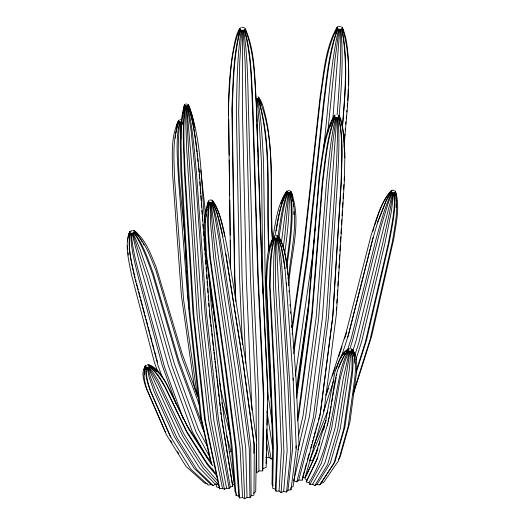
<?xml version="1.0" encoding="UTF-8"?>
<svg xmlns="http://www.w3.org/2000/svg" width="525" height="525" viewBox="0 0 525 525"><rect width="100%" height="100%" fill="white"/><g stroke="black" fill="none" stroke-linecap="round" stroke-linejoin="round"><path stroke-width="0.79" d="M253.838 453.344L253.897 442.772L243.18 363.517L225.684 253.47M256.449 444.17L256.745 472.841L258.897 471.017L262.717 470.853L263.438 396.624L257.775 276.163L252.63 110.106C251.344 83.344 251.383 55.965 244.387 29.925M262.717 470.853L263.793 393.868L258.116 273.479L252.932 107.717C251.567 81.605 251.829 54.751 244.447 29.466M266.162 463.424L266.365 453.607M266.438 450.338L266.877 429.063M266.963 424.974L267.389 404.519M267.494 399.61L267.75 387.338L261.975 267.113L256.364 102.053C254.435 77.51 255.34 51.24 245.109 28.37M267.75 392.313L266.162 467.408L262.999 468.648M348.246 89.289L347.78 100.557M348.337 85.286C348.311 66.091 349.63 45.675 342.477 27.543M144.04 369.725L144.907 366.096L145.714 365.558M277.226 237.674C281.446 253.26 282.017 269.581 283.139 285.613L289.59 381.143L292.543 448.967L287.969 490.206L286.565 492.03L283.664 491.407L281.078 492.535L279.064 491.026L276.006 491.157L275.408 489.169L276.846 447.667L274.286 379.877L269.515 284.484C270.047 268.793 269.699 252.551 274.595 237.457M396.119 207.559L396.263 203.575M210.007 202.42L210.643 224.083L213.695 258.156L229.707 368.78L240.076 448.179L242.557 497.51L244.663 498.75L247.045 497.411L249.92 497.713L251.094 495.83L250.753 446.073L240.109 366.732L222.954 256.331C220.041 238.127 217.77 219.581 211.798 202.066M276.006 491.157L277.587 450.155L275.008 382.298L270.158 286.643C270.565 270.368 270.388 253.693 274.719 237.877M185.83 105.807L185.686 118.952L186.729 149.572L197.098 314.698L208.793 420.577L222.502 488.388L224.405 489.248L226.551 488.237L229.143 488.408L230.206 487.029L232.792 486.465L221.648 418.169L209.632 312.355L199.218 171.183C196.599 149.159 195.241 126.505 187.983 105.4M180.639 121.866L180.849 139.092M275.783 238.166L275.369 258.083L275.671 288.14L281.197 383.978L283.933 451.881L281.078 492.535M206.482 216.241L206.568 214.646M182.293 124.471L182.424 122.095M279.064 491.026L281.413 449.991L278.742 382.141L273.479 286.506L273.801 256.915L275.363 237.851M336.755 117.423L322.343 318.275L309.461 416.325L293.711 480.723L296.802 481.819L298.745 480.126L315.748 415.577L328.479 317.546L337.299 184.091C338.317 161.877 340.102 139.479 337.811 117.298M336.551 307.269L336.249 310.524M336.801 303.181L337.043 299.092M337.286 295.004L337.582 290.095M337.831 286.007L338.12 281.098M338.369 277.01L338.664 272.101M338.907 268.012L339.15 263.924M339.399 259.829L339.695 254.927M339.938 250.832L340.233 245.93M340.476 241.835L340.771 236.933M340.968 233.658L341.263 228.749M341.506 224.661L341.801 219.752M342.051 215.663L342.339 210.755M342.536 207.487L342.832 202.578M343.081 198.489L343.37 193.581M343.619 189.492L343.914 184.583M344.157 180.495L344.4 176.4M393.829 192.655L391.184 212.454L384.963 243.193L361.725 341.276L355.786 359.901M130.942 233.041C130.613 248.049 134.866 262.762 138.364 277.233L162.258 365.446L176.439 404.709M339.787 29.131L332.883 118.479M288.94 192.596L284.596 237.759L283.231 247.485M283.664 491.407L287.162 450.47L284.34 382.607L278.467 286.912L276.321 237.93M344.151 142.15L344.295 140.523M344.649 136.441L344.866 133.993M345.22 129.918L345.365 128.284M345.719 124.208L345.929 121.761M346.218 118.499L346.428 116.051M346.782 111.976L346.927 110.342M347.281 106.267L347.498 103.819M344.105 147.085C346.644 108.084 354.047 66.577 342.477 28.357M342.366 126.984C345.03 94.533 347.957 61.215 341.755 29.026M342.458 127.076C345.076 94.467 348.541 60.867 341.814 28.58M339.15 116.32C341.421 87.334 343.527 58.039 340.961 29.013M337.116 114.831C339.353 86.422 341.329 57.875 340.508 29.361M175.396 138.088L175.632 135.726M175.875 133.363L177.745 123.933L178.992 121.19M327.803 132.307L335.068 59.043L339.065 29.288M314.173 239.662L312.329 257.611L295.326 376.044M314.423 237.215L314.757 233.947M315.098 230.685L315.262 229.058M323.393 149.92C328.387 109.607 329.726 68.631 338.618 28.888M286.565 492.03L290.784 451.251L287.877 383.362L280.724 270.913L278.631 248.456L276.931 238.061M349.972 351.258L337.667 429.798L327.62 464.5L314.803 485.533L312.651 484.221L309.835 484.45L308.903 482.652L306.206 481.924L317.559 457.721M241.69 30.345L239.741 61.976L238.678 112.265L242.097 278.585L245.798 363.28M298.745 480.126L302.17 480.139L302.433 477.999L305.281 476.923L323.918 411.574L336.44 313.648L344.387 180.62L344.866 154.088L343.954 137.504L342.602 126.532L340.574 118.427L339.183 115.808M288.763 285.403C290.397 254.927 302.59 221.576 291.021 191.75M295.818 448.304L296.12 445.889M288.442 278.657C291.014 250.366 299.506 220.244 290.745 192.222M287.969 490.206L290.975 489.779L296.303 448.429L293.081 378.144M182.7 117.351L182.995 115.093M183.192 113.584L183.488 111.333M183.684 109.823L184.754 105.23M286.945 266.838C289.99 242.301 294.807 216.93 290.181 192.275M286.433 264.16C289.623 240.542 293.311 216.333 289.984 192.531M296.356 395.594L308.293 307.519L319.338 175.166C322.645 155.17 323.676 133.317 334.34 115.572M296.671 398.009L308.28 312.257L319.325 179.379C322.567 158.183 324.22 135.667 334.333 116.386M284.603 253.962C287.556 233.612 289.597 213.025 289.393 192.439M279.188 236.742C281.38 221.865 283.067 206.706 287.897 192.399M281.42 242.327L285.685 209.396L288.488 192.386M308.923 302.124L296.382 388.848M309.271 299.69L309.501 298.069M291.926 327.449L303.489 248.115L320.224 95.786C323.978 72.798 325.178 47.808 337.096 27.254M292.162 330.638L303.496 252.84L320.224 99.999C323.905 75.81 325.73 50.138 337.096 28.068M293.738 348.567L307.342 254.527L323.649 101.496C326.931 76.972 328.742 51.608 337.759 28.357M293.738 353.692L307.689 257.165L323.958 103.845C327.18 78.684 329.241 52.854 337.818 28.809M185.273 105.879C182.661 128.362 184.373 151.115 185.174 173.663L193.856 315.138L205.465 421.03L219.844 488.749L222.502 488.388M277.909 236.913L278.152 235.298C280.462 220.789 282.063 205.807 287.693 192.124M274.969 236.25L275.218 234.636C277.85 220.211 279.635 204.868 287.129 191.993M206.752 211.457L207.093 209.258M207.323 207.795L208.812 201.593M272.731 238.442C275.717 222.534 277.049 204.921 286.847 191.487M146.514 367.303C145.458 375.742 148.372 384.129 151.062 392.004L170.874 437.207M393.35 192.859L389.406 213.216L382.489 244.256L358.936 342.471L354.966 354.887M209.39 202.506C206.929 221.117 209.088 240.01 210.492 258.628L226.111 369.311L236.388 448.724L239.603 497.949L242.557 497.51M127.503 240.955L128.546 234.813L129.603 232.549M276.176 230.875C278.598 217.619 280.278 203.497 287.241 191.723M336.105 117.587L332.561 144.08L328.479 185.594L318.57 319.233L305.583 417.309L298.003 449.807M327.193 425.394C334.399 400.975 331.058 370.729 348.285 350.123M328.158 421.582L328.886 417.565M329.182 415.958L329.917 411.941M330.212 410.333L330.94 406.317M331.236 404.709L331.531 403.102M331.82 401.494L332.555 397.477M332.85 395.87L333.585 391.853M333.874 390.252L336.223 377.396M336.518 375.788L336.807 374.181M185.122 105.604C181.952 127.641 183.743 150.078 184.419 172.233L193.003 313.537L204.593 419.383L219.142 487.436L219.844 488.749M241.238 29.958C237.044 56.49 237.116 83.501 236.342 110.283L239.479 276.36L242.228 340.279M270.854 246.619L271.13 245.136M207.454 204.737L208.806 200.563M179.852 121.984C174.339 167.961 184.761 214.318 186.126 260.256M297.419 417.414L298.581 411.843L311.738 313.904L322.402 180.849C325.283 159.324 326.924 137.051 334.93 116.668M297.544 420.945L298.889 414.547L312.04 316.542L322.672 183.199C325.5 161.031 327.39 138.292 334.983 117.121M209.226 202.125C206.141 220.106 208.418 238.567 209.646 256.633L225.159 367.067L235.41 446.421L238.823 496.105L239.603 497.949M298.522 435.717L303.174 414.96L316.221 316.942L326.392 183.553C328.775 161.365 330.553 138.954 335.705 117.193M130.233 233.113C127.49 247.957 131.598 263.143 134.708 277.613L158.15 365.873L162.304 377.429M237.897 34.584L238.501 32.215M347.812 337.043L372.586 239.42L378.125 220.841L386.393 199.979L389.865 193.673L391.552 191.54M373.19 237.444L348.495 334.819L341.217 357.269M296.802 481.819L313.327 417.69L326.11 319.607L336.63 162.612L337.66 131.644L337.404 117.653M176.472 126.171L177.516 122.377L178.854 120.258M302.649 477.212L304.375 470.938M304.808 469.37L306.534 463.096M307.401 459.959L309.127 453.692M310.642 448.199L311.719 444.281M312.152 442.713L312.802 440.357M313.235 438.788L313.878 436.439M314.311 434.871L315.394 430.946M315.827 429.378L316.47 427.028M316.903 425.46L317.553 423.111M318.419 419.974L319.062 417.618M319.495 416.049L320.362 412.913L332.968 314.954L341.303 181.781C341.762 160.217 343.691 138.016 338.586 116.852M179.589 121.643C175.396 140.562 177.562 160.282 178.5 179.452L187.924 299.847L188.738 305.517M146.311 366.955C144.585 374.804 147.591 382.843 149.999 390.233L169.68 435.212L190.68 469.028L208.248 485.107L211.03 484.562L213.209 485.579L215.322 484.234L217.422 484.332M302.17 480.139L320.033 415.59L332.653 317.559L341.02 184.104C341.598 161.897 343.324 139.164 338.527 117.298M130.187 232.7C127.181 247.741 131.834 263.196 135.096 277.837M349.519 350.982L343.199 378.643L335.042 428.197L324.923 462.866L312.651 484.221M392.871 192.537L384.215 225.442L356.14 340.6L352.905 350.68M184.61 105.525C179.557 127.162 181.42 149.796 181.748 171.826L190.004 313.077L201.515 418.911L211.746 464.874M184.4 106.168L184.813 104.777M327.863 423.189L316.877 459.985L306.206 481.924M317.172 451.087L317.874 448.744M318.813 445.613L319.988 441.709M323.505 429.982L324.673 426.077M271.373 244.368L273.039 238.973L274.234 236.867M372.796 231.394L373.984 227.574M374.463 226.045C378.637 213.76 382.108 199.973 391.433 190.523M240.443 29.925C233.441 55.965 233.481 83.344 232.201 110.106L234.826 276.163L235.896 301.567M353.614 391.689L370.027 339.741L392.359 241.822C394.872 225.514 398.98 208.373 395.141 191.979M353.148 394.715L371.733 335.862L393.875 238.376C395.988 223.171 400.319 206.784 395.555 191.723M356.232 370.873L365.348 342.156L388.192 243.974C391.335 227.128 395.24 210.039 394.452 192.806M356.219 372.658L366.548 340.088L389.261 242.137C392.175 225.802 396.152 209.134 394.662 192.452M273.269 237.904C267.842 252.44 267.015 268.15 266.562 283.507L270.972 378.781L273.44 446.545L272.685 488.263L275.408 489.169M336.505 368.373C338.809 361.443 341.119 352.642 348.18 349.138M347.543 349.86L351.297 338.238L375.683 240.489C380.317 224.149 384.398 207.388 392.037 192.13M349.768 349.132L352.518 340.6L381.334 225.442L388.316 202.742L392.247 192.537M325.697 395.404L346.08 332.752L371.044 235.607C376.13 220.336 380.166 203.457 391.138 191.185M326.681 393.763L328.44 388.356M332.463 375.998L335.226 367.5M338.743 356.685L342.005 346.644M344.518 338.92L346.776 331.971M333.749 380.422L323.571 411.37M183.875 107.08L184.748 104.488M240.384 29.466C233.002 54.751 233.264 81.605 231.893 107.717L234.485 273.479L235.548 298.863M334.852 33.009L337.444 27.681M280.895 203.549L283.1 197.407L285.712 192.478L287.116 191.015M271.937 240.752L273.217 237.195L274.339 235.797M208.655 202C203.549 219.437 205.813 238.12 206.679 255.997L221.826 366.358L231.998 445.686L236.086 495.521L238.823 496.105M330.284 126.289L331.656 122.509M332.2 120.999L333.021 118.735M377.58 222.607L386.065 201.042L391.44 191.927M184.419 105.013C178.513 125.737 180.652 147.886 180.757 169.181L188.895 310.104L200.373 415.866L211.116 463.831M323.695 410.589L325.152 406.809M236.086 495.521L236.591 494.222M313.097 447.425L327.725 411.068M208.005 203.09L208.878 200.963M326.196 420.236L309.533 460.727L312.506 460.727L317.947 447.976M338.796 367.408L344.151 355.779L348.173 350.497M129.065 234.098L130.2 231.453M178.835 121.564C172.056 139.781 174.097 160 174.602 179.051L183.54 299.401L196.567 390.941L198.647 397.13M306.259 475.427L316.936 451.867M238.816 31.526L240.069 28.783M239.715 29.203C229.937 53.497 230.258 80.601 228.46 106.372L230.58 268.682M239.452 29.649L240.443 27.648M129.636 232.273L130.252 231.02M208.438 201.285C202.335 217.402 205.019 235.476 205.57 252.308L220.579 362.211L230.718 441.44L235.062 492.122L236.25 493.087M348.935 351.028L344.492 362.506L340.148 378.892L331.61 428.479L321.405 463.155L309.835 484.45M308.903 482.652C330.612 448.265 332.384 406.665 341.414 368.117C343.455 362.158 345.22 355.943 348.738 350.654M178.067 122.391L178.999 120.619M145.747 366.877C142.242 374.069 144.913 382.594 147.079 389.799L166.399 434.726L186.086 466.489L204.573 483.079L207.27 483.473M314.803 485.533L316.982 484.404L319.791 484.877L335.048 461.527L344.912 426.891L351.986 377.482C352.885 368.675 354.099 359.323 351.218 350.759M272.698 239.649L274.024 237.274M239.715 28.37C235.029 36.291 234.301 45.826 232.431 54.666C229.602 74.681 228.093 94.913 228.631 115.126M333.428 118.046L334.648 115.992M336.952 28.389L337.759 27.038M129.609 231.781C124.346 245.332 129.006 260.892 131.44 274.673L154.475 362.572L157.507 371.031M343.698 354.362L344.485 353.076M178.474 120.934C170.185 137.701 172.548 157.651 172.705 175.783L181.414 295.726L194.388 387.174L197.531 396.454M145.852 366.496L144.46 370.794L144.5 374.745M389.091 193.902L391.552 190.929M333.854 117.075L334.937 115.349M316.982 484.404L330.343 463.096L340.325 428.42L349.256 369.817L350.424 357.223L350.431 351.022M337.03 27.792L337.818 26.591M319.791 484.877L333.854 463.68L343.744 428.991L351.98 370.276L352.058 357.499L351.022 351.12M338.336 459.565L340.134 456.908L349.867 422.395L356.396 373.478C356.803 365.722 357.794 356.134 352.072 349.985M333.585 116.904L334.989 114.896M273.886 236.512C266.162 249.204 266.903 265.223 265.84 279.569L270.158 374.351L272.606 442.004L272.022 484.634L273.125 485.763M285.902 192.951L287.234 191.297M345.968 351.428L348.292 349.525M145.103 366.706L145.832 365.918M391.118 191.395L392.031 190.463M347.189 349.801L348.948 348.672M145.451 366.233C140.812 371.884 143.817 380.244 145.55 386.498L165.539 432.39M145.832 365.82L146.272 365.387M391.007 191.277L392.241 190.102M338.612 26.598L340.508 26.329M253.608 493.192L255.708 491.649L256.515 440.849L245.726 361.64L227.955 251.803C224.464 234.688 222.39 216.162 212.763 201.187M347.898 349.808C340.417 354.913 337.404 364.317 334.793 372.56L325.598 421.365L315.236 455.858L304.9 478.616L306.757 480.113M232.792 486.465L232.483 485.08L234.373 483.932L223.624 415.006L211.555 309.271L208.976 275.08M290.83 487.745L293.14 486.38L299.007 444.183L295.89 376.477L288.75 281.466C286.965 266.464 286.427 250.071 278.309 236.873M229.477 452.235L230.928 451.553L226.557 435.743M392.864 190.253L394.446 190.372M265.742 457.472L269.181 457.544L271.11 458.988L272.665 458.574M251.094 495.83L253.962 495.114L254.336 445.18L243.607 365.859L226.065 255.557C222.639 237.385 220.651 218.262 212.323 201.508M320.749 483.151L323.459 482.652L338.435 460.898L348.206 426.28L354.92 376.937C355.576 368.228 356.377 358.483 351.789 350.654M289.964 190.831L287.877 190.7M179.878 119.713L180.659 119.733M147.486 364.763L147.86 364.77M244.387 27.648L241.69 27.228M185.515 104.075L186.907 104.081M148.523 364.862L149.592 364.934L152.906 367.224M209.652 200.018L211.194 200.058M219.142 487.436L216.681 487.056L215.978 483.886M147.945 364.973L148.621 365.131M149.297 365.282C156.988 367.467 161.529 375.158 165.441 381.577L187.025 425.486L207.25 457.006L211.181 462.105M148.732 365.203L149.933 365.512M149.192 365.663L153.759 368.498L156.896 371.674M149.592 365.925C157.546 369.679 162.645 377.534 166.963 384.884L188.738 429.201L209.009 460.812L212.979 465.878M133.744 230.501L135.45 231.407L137.484 233.618M351.041 348.758L351.54 349.053M134.374 231.072C145.989 239.485 150.734 254.343 156.135 267.035L182.214 353.988L198.699 398.442M351.796 349.289L352.807 349.939L354.224 352.419L354.926 355.333M149.212 366.24C156.345 371.208 160.834 379.076 164.994 386.518L186.526 431.038L206.738 462.702L215.453 473.235M150.57 365.932L151.837 366.785M133.79 230.921L135.529 232.102M132.641 230.285L133.035 230.573M149.33 366.608C156.483 372.343 161.28 380.461 165.618 388.402L187.228 433.158L207.46 464.874L216.937 476.149M134.065 231.499L135.982 233.067L139.893 238.048L142.334 242.137M134.367 231.833C145.405 242.222 150.577 257.257 156.096 270.998L182.175 358.444L199.789 406.048M351.232 349.138L351.862 349.683M211.03 484.562L194.152 468.339L174.261 436.538L154.074 391.414L149.133 377.304L147.098 367.185M351.684 349.67L353.259 352.026M213.209 485.579L196.875 469.619L176.912 437.778L156.437 392.516L150.826 378.098L147.558 367.402M215.322 484.234L199.526 467.939L179.491 436.144L147.998 367.119M218.118 484.365L203.018 468.097L182.903 436.295L158.012 383.486L148.588 367.146M148.772 366.772L152.585 371.569L158.872 381.76L183.986 434.129L204.127 465.872L217.416 480.795M278.171 236.112C284.314 244.256 285.101 255.255 286.775 265.027M212.553 200.478C219.542 209.829 221.307 222.095 224.116 233.192M133.777 232.162C143.082 244.013 147.82 258.746 153.051 272.692L178.749 360.34L202.821 425.65M277.476 235.508L278.447 236.709M211.811 199.966L212.901 201.429M133.724 232.595C142.544 245.398 147.499 260.42 152.755 274.923L178.421 362.854L202.768 428.997L204.612 432.593M351.678 350.26L353.889 355.123L354.533 358.91M212.389 200.885L214.81 205.137M258.727 97.269C263.051 103.162 264.055 110.742 265.939 117.633C274.109 157.192 270.152 197.918 272.383 237.982M211.975 200.353L213.176 202.073M277.961 236.519L279.261 238.396M258.077 96.698L259.343 98.739M170.664 440.652L171.944 442.719M177.496 451.664L178.782 453.731M290.732 191.238L291.736 192.859L292.937 197.302M143.148 243.502L143.962 244.86M258.727 97.939C277.338 141.901 268.465 192.557 272.317 238.763M205.334 454.44L192.353 431.727L168.276 365.518L139.44 262.415L131.978 233.054M206.141 455.858L206.955 457.275M258.412 97.611L259.901 100.262M209.882 457.039L196.153 432.265L171.977 366.037L147.02 277.758L132.615 233.139M188.127 104.363L189.499 106.877L192.065 114.936L194.335 125.219M207.762 447.005L198.548 429.811L174.313 363.648L149.1 275.632L140.083 249.427L133.015 232.732M212.402 201.915L216.713 212.356L222.843 236.709M188.317 104.869C202.689 141.953 200.589 183.232 204.986 222.167M277.83 237.162C284.537 252.118 284.826 269.082 286.401 285.147M290.627 191.513L291.244 192.708M245.109 29.203C254.887 53.497 254.573 80.601 256.364 106.372L261.975 271.963L267.835 393.022L272.232 423.544M277.856 237.589L281.203 247.144L285.003 268.721M187.983 104.659L188.941 106.693M244.762 28.783L246.323 32.215M338.533 115.073L339.176 116.491M290.627 191.94L291.559 194.02L293.002 201.528M395.253 190.982L396.303 195.175M339.183 116.622C344.512 129.596 343.796 144.112 344.853 157.861M258.129 98.162C273.223 146.698 265.808 199.047 269.148 248.975M341.755 26.801L342.812 29.354M338.868 116.202L339.754 118.361M187.917 105.112C193.377 120.107 194.873 136.264 197.006 151.994M342.129 27.937L343.435 31.238M258.077 98.536C272.462 147.847 265.808 200.498 268.846 251.068M279.543 239.118L280.383 241.29M183.238 418.76L164.555 367.146L140.411 278.742C136.566 263.819 132.287 248.784 131.335 233.33M395.135 191.369L395.837 193.377M260.137 100.984L261.319 104.613M211.549 202.46L214.364 213.872L218.925 239.229L238.685 369.029L249.283 448.429L249.92 497.713M189.262 107.369L189.919 109.659M187.445 105.518C192.754 127.201 194.152 149.645 196.416 171.793L206.482 313.038L218.42 418.871L230.206 487.029M135.516 279.425L136.146 281.8M136.572 283.388L138.259 289.728M138.679 291.316L140.365 297.655M140.785 299.243L142.472 305.583M142.898 307.171L144.585 313.51M145.005 315.098L145.635 317.474M146.062 319.062L147.748 325.402M148.168 326.99L149.855 333.329M150.275 334.917L151.961 341.257M152.388 342.845L154.074 349.184M154.494 350.772L156.181 357.112M156.601 358.7L157.657 362.663M276.412 235.22L276.675 236.23M221.891 402.662L230.134 434.273M228.178 419.239L220.802 390.167L219.719 382.876M257.355 98.575C261.634 119.155 262.238 140.313 263.55 161.234L265.361 291.401L270.263 391.138L271.143 397.602M212.625 468.832L212.979 470.42M187.222 105.807L191.159 131.375L195.261 173.289L205.19 314.724L217.088 420.597L229.143 488.408M224.405 489.248L211.168 421.647L199.415 315.742L188.567 150.406L186.224 105.984M243.587 29.958C247.787 56.49 247.708 83.501 248.489 110.283L253.122 276.36L258.668 396.828L258.897 471.017M200.78 170.067L205.511 213.078M226.551 488.237L213.852 420.387L202.033 314.514L192.452 173.106L186.677 105.774M224.405 234.76L224.693 236.329M266.372 441.4L269.181 457.544M194.506 126.007L194.782 127.614M266.405 430.881L271.11 458.988M210.952 202.394L218.564 258.044L235.18 368.655L245.693 448.048L247.045 497.411M221.261 416.437L232.483 485.08M266.963 411.442L272.718 448.494M216.064 327.607L211.562 297.649L210.427 286.283M216.307 329.228L216.556 330.848M216.799 332.469L217.042 334.084M217.402 336.518L217.652 338.133M219.233 379.641L219.476 381.262M256.948 98.89L259.35 123.631L261.443 162.868L262.992 293.232M188.967 307.138L189.322 309.573M131.362 230.475L131.486 231.361M209.252 310.669L210.637 322.868M210.82 324.496L211.102 326.937M211.286 328.565L211.654 331.82M211.838 333.447L212.212 336.702M212.395 338.33L213.222 345.653M213.412 347.281L213.78 350.536M213.964 352.163L214.797 359.487M214.981 361.115L215.348 364.363M215.532 365.991L215.814 368.432M215.998 370.059L216.366 373.314M216.549 374.942L216.917 378.197M217.107 379.824L218.492 392.031M218.676 393.658L219.043 396.913M219.227 398.541L219.509 400.982M219.693 402.609L220.06 405.864M220.244 407.492L220.618 410.747M220.802 412.368L221.077 414.809M243.134 30.345L245.09 61.976L250.497 278.585L255.977 399.112L256.41 440.895M197.177 153.602L197.518 156.817M197.689 158.425L198.03 161.641M198.201 163.249L198.542 166.464M198.713 168.072L199.06 172.128M293.239 203.857L293.468 206.187M286.932 266.588L287.168 268.931M287.398 271.274L287.713 274.398M210.098 283.034L210.262 284.662M127.47 245.903L127.831 249.697M128.12 252.735L128.336 255.012M186.257 261.883L186.644 266.779M186.972 270.854L187.162 273.295M181.243 122.069L181.394 124.071M395.837 194.394L395.955 195.904M396.119 198.168L396.349 201.187M288.028 277.522L288.146 279.156M288.514 284.045L288.632 285.672M288.999 290.561L289.124 292.195M290.036 304.415L290.154 306.049M290.581 311.752L290.706 313.379M291.618 325.605L291.736 327.233M292.162 332.935L292.287 334.569M293.199 346.789L293.317 348.423M199.238 174.569L199.539 178.644M199.782 181.906L200.077 185.981M200.261 188.423L200.622 193.312M200.799 195.759L201.16 200.648M201.338 203.09L201.639 207.165M201.876 210.427L202.177 214.502M202.355 216.95L202.657 221.018M202.899 224.28L203.195 228.355M203.438 231.617L203.739 235.692M203.976 238.954L204.277 243.023M204.514 246.284L204.816 250.359M204.993 252.807L205.295 256.882M205.537 260.137L205.833 264.213M206.076 267.474L206.377 271.55M206.614 274.811L206.916 278.88M207.093 281.328L207.395 285.403M207.631 288.665L207.933 292.74M208.176 295.995L208.471 300.07M208.714 303.332L208.95 306.593M286.243 282.942L293.252 380.618M290.883 488.421L290.975 489.779M354.657 359.664L354.867 363.359M210.453 202.676L212.284 225.048L215.985 259.501L232.28 370.289L242.714 449.722L244.663 498.75M242.301 341.919L242.406 344.38M293.751 211.575L293.849 214.64M257.506 142.551L257.768 151.502M258.037 160.453L258.123 166.996M256.994 124.688L257.316 136.054M256.882 120.724L256.298 98.733M251.934 410.104L246.297 277.417L242.412 111.228L242.412 30.142M228.69 119.214L229.156 155.17M229.222 160.072L229.681 195.208M229.747 200.11L230.206 235.246M230.272 240.148L230.613 266.3"/></g></svg>
